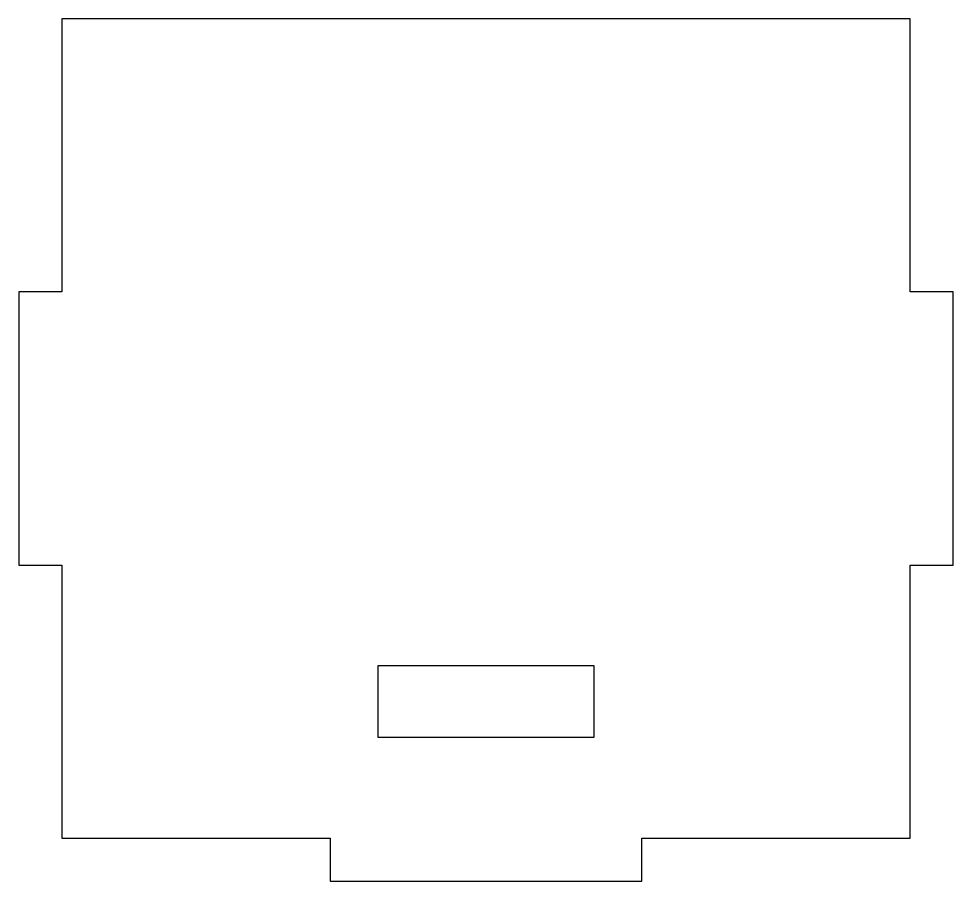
# Model space of a CAD drawing. Header units: millimetres. Extents: x 0 to 65, y 0 to 60.
import ezdxf

# ---------------------------------------------------------------- set-up
doc = ezdxf.new("R2010")
doc.units = ezdxf.units.MM
doc.layers.get('0').update_dxf_attribs({"linetype": 'CONTINUOUS'})

msp = doc.modelspace()

# ---------------------------------------------------------------- linework, layer by layer
for points in [[(3, 22), (3, 3), (21.667, 3), (21.667, 0), (43.333, 0), (43.333, 3), (62, 3), (62, 22), (65, 22), (65, 41), (62, 41), (62, 60), (3, 60), (3, 41), (0, 41), (0, 22)], [(40, 15), (40, 10), (25, 10), (25, 15)]]:
    msp.add_lwpolyline(points, close=True)

doc.saveas('drawing.dxf')
